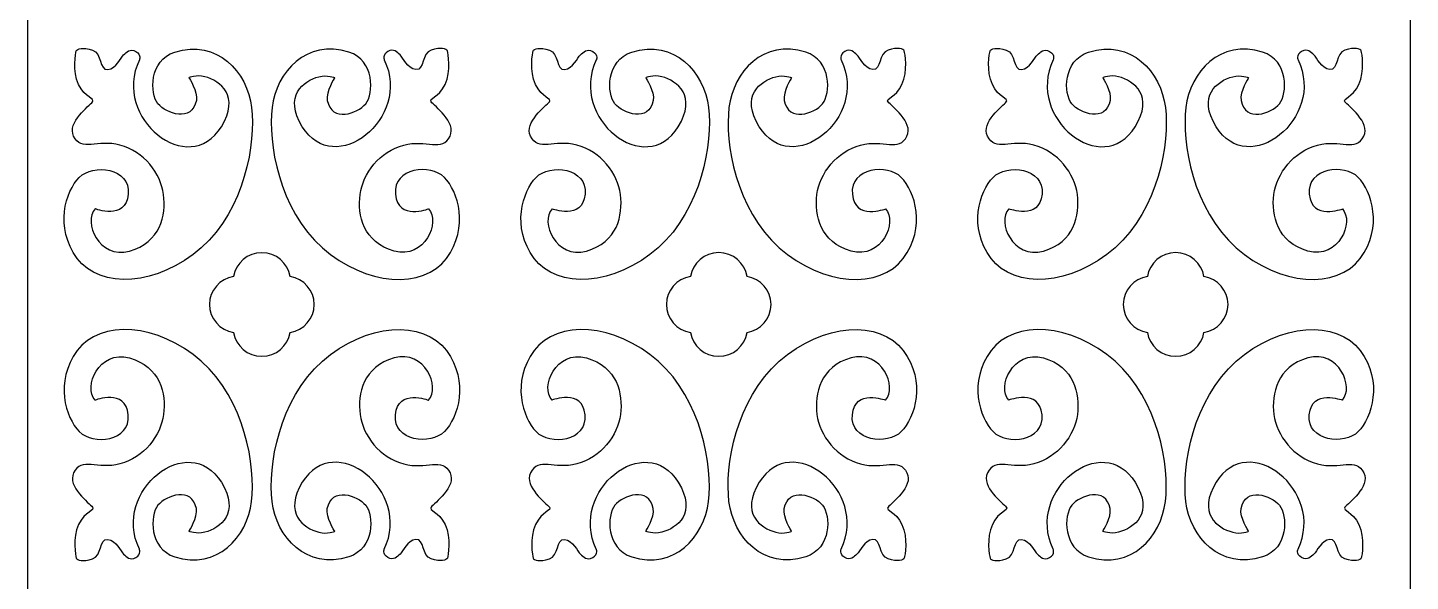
# Model space of a CAD drawing. Header units: centimetres. Extents: x -1.06 to 1.06, y -4.26 to 4.26.
# Drawn here: x -1.056 to 1.056, y -2.965 to -2.118 of the extents above; entities that cross this region are included whole.
import ezdxf

# ---------------------------------------------------------------- set-up
doc = ezdxf.new("R2010")
doc.units = ezdxf.units.CM
doc.header["$MEASUREMENT"] = 0
doc.layers.add('Layer 1', color=7, linetype='Continuous')

msp = doc.modelspace()

# ---------------------------------------------------------------- linework, layer by layer
at = {"layer": 'Layer 1', "color": 177}
for points, knots in [([(1.0565, 4.26052), (1.0565, 4.26052), (1.0565, -4.26053), (1.0565, -4.26053), (1.0565, -4.26053), (1.0565, -4.26053), (0.35827, -4.26053), (0.35827, -4.26053), (0.35827, -4.26053), (0.35827, -4.26053), (0.33996, -4.26053), (0.33996, -4.26053), (0.33996, -4.26053), (0.33996, -4.26053), (-0.33996, -4.26053), (-0.33996, -4.26053), (-0.33996, -4.26053), (-0.33996, -4.26053), (-0.35827, -4.26053), (-0.35827, -4.26053), (-0.35827, -4.26053), (-0.35827, -4.26053), (-1.0565, -4.26053), (-1.0565, -4.26053), (-1.0565, -4.26053), (-1.0565, -4.26053), (-1.0565, 4.26053), (-1.0565, 4.26053), (-1.0565, 4.26053), (-1.0565, 4.26053), (-0.33996, 4.26053), (-0.33996, 4.26053), (-0.33996, 4.26053), (-0.33996, 4.26053), (-0.33996, 4.26052), (-0.33996, 4.26052), (-0.33996, 4.26052), (-0.33996, 4.26052), (0.33996, 4.26052), (0.33996, 4.26052), (0.33996, 4.26052), (0.33996, 4.26052), (0.35827, 4.26052), (0.35827, 4.26052), (0.35827, 4.26052), (0.35827, 4.26052), (1.0565, 4.26052), (1.0565, 4.26052)], [0, 0, 0, 0, 0.0769231, 0.0769231, 0.0769231, 0.0769231, 0.1538462, 0.1538462, 0.1538462, 0.1538462, 0.2307692, 0.2307692, 0.2307692, 0.2307692, 0.3076923, 0.3076923, 0.3076923, 0.3076923, 0.3846154, 0.3846154, 0.3846154, 0.3846154, 0.4615385, 0.4615385, 0.4615385, 0.4615385, 0.5384615, 0.5384615, 0.5384615, 0.5384615, 0.6153846, 0.6153846, 0.6153846, 0.6153846, 0.6923077, 0.6923077, 0.6923077, 0.6923077, 0.7692308, 0.7692308, 0.7692308, 0.7692308, 0.8461538, 0.8461538, 0.8461538, 0.8461538, 1, 1, 1, 1]), ([(-0.80996, -2.19489), (-0.80996, -2.19489), (-0.79895, -2.18985), (-0.78581, -2.19336), (-0.78581, -2.19336), (-0.76159, -2.19987), (-0.7316, -2.22275), (-0.76048, -2.26982), (-0.76048, -2.26982), (-0.80971, -2.35007), (-0.92845, -2.25732), (-0.8858, -2.16765), (-0.8858, -2.16765), (-0.8858, -2.16765), (-0.88211, -2.15996), (-0.8912, -2.15481), (-0.8912, -2.15481), (-0.9003, -2.14967), (-0.90535, -2.15574), (-0.90992, -2.15996), (-0.90992, -2.15996), (-0.91446, -2.16417), (-0.92102, -2.181), (-0.93419, -2.18239), (-0.93419, -2.18239), (-0.94732, -2.1838), (-0.94278, -2.15715), (-0.95744, -2.15248), (-0.95744, -2.15248), (-0.9721, -2.1478), (-0.98119, -2.15061), (-0.9822, -2.15389), (-0.9822, -2.15389), (-0.98323, -2.15715), (-0.98827, -2.18473), (-0.97866, -2.2053), (-0.97866, -2.2053), (-0.96906, -2.22586), (-0.95288, -2.22633), (-0.95743, -2.23193), (-0.95743, -2.23193), (-0.96198, -2.23755), (-0.99675, -2.26322), (-0.98625, -2.2843), (-0.98625, -2.2843), (-0.97412, -2.30866), (-0.95035, -2.28896), (-0.91547, -2.29785), (-0.91547, -2.29785), (-0.879, -2.30714), (-0.85278, -2.34178), (-0.84874, -2.37357), (-0.84874, -2.37357), (-0.8447, -2.40535), (-0.85379, -2.44695), (-0.90081, -2.46005), (-0.90081, -2.46005), (-0.94782, -2.47313), (-0.9721, -2.41516), (-0.95338, -2.39553), (-0.95338, -2.39553), (-0.95338, -2.39553), (-0.90688, -2.41376), (-0.90282, -2.3731), (-0.90282, -2.3731), (-0.89879, -2.33243), (-0.95693, -2.32589), (-0.97765, -2.34739), (-0.97765, -2.34739), (-0.99839, -2.36889), (-1.01609, -2.42358), (-0.9807, -2.47125), (-0.9807, -2.47125), (-0.94531, -2.51894), (-0.85732, -2.5138), (-0.7911, -2.4549), (-0.7911, -2.4549), (-0.72488, -2.396), (-0.70769, -2.29457), (-0.71426, -2.24035), (-0.71426, -2.24035), (-0.72084, -2.18614), (-0.76688, -2.13509), (-0.83155, -2.15574), (-0.83155, -2.15574), (-0.87118, -2.16841), (-0.86996, -2.21932), (-0.85733, -2.23474), (-0.85733, -2.23474), (-0.8447, -2.25016), (-0.80523, -2.26343), (-0.79868, -2.2296), (-0.79868, -2.2296), (-0.79616, -2.21652), (-0.80996, -2.19489), (-0.80996, -2.19489)], [0, 0, 0, 0, 0.04, 0.04, 0.04, 0.04, 0.08, 0.08, 0.08, 0.08, 0.12, 0.12, 0.12, 0.12, 0.16, 0.16, 0.16, 0.16, 0.2, 0.2, 0.2, 0.2, 0.24, 0.24, 0.24, 0.24, 0.28, 0.28, 0.28, 0.28, 0.32, 0.32, 0.32, 0.32, 0.36, 0.36, 0.36, 0.36, 0.4, 0.4, 0.4, 0.4, 0.44, 0.44, 0.44, 0.44, 0.48, 0.48, 0.48, 0.48, 0.52, 0.52, 0.52, 0.52, 0.56, 0.56, 0.56, 0.56, 0.6, 0.6, 0.6, 0.6, 0.64, 0.64, 0.64, 0.64, 0.68, 0.68, 0.68, 0.68, 0.72, 0.72, 0.72, 0.72, 0.76, 0.76, 0.76, 0.76, 0.8, 0.8, 0.8, 0.8, 0.84, 0.84, 0.84, 0.84, 0.88, 0.88, 0.88, 0.88, 0.92, 0.92, 0.92, 0.92, 1, 1, 1, 1]), ([(-0.5873, -2.19489), (-0.5873, -2.19489), (-0.5983, -2.18985), (-0.61145, -2.19336), (-0.61145, -2.19336), (-0.63567, -2.19987), (-0.66566, -2.22275), (-0.63678, -2.26982), (-0.63678, -2.26982), (-0.58754, -2.35007), (-0.46881, -2.25732), (-0.51147, -2.16765), (-0.51147, -2.16765), (-0.51147, -2.16765), (-0.51513, -2.15996), (-0.50604, -2.15481), (-0.50604, -2.15481), (-0.49695, -2.14967), (-0.49188, -2.15574), (-0.48735, -2.15996), (-0.48735, -2.15996), (-0.48279, -2.16417), (-0.47622, -2.18099), (-0.46308, -2.18239), (-0.46308, -2.18239), (-0.44993, -2.1838), (-0.45448, -2.15715), (-0.43983, -2.15248), (-0.43983, -2.15248), (-0.42516, -2.1478), (-0.41606, -2.15061), (-0.41506, -2.15389), (-0.41506, -2.15389), (-0.41405, -2.15715), (-0.409, -2.18473), (-0.41859, -2.2053), (-0.41859, -2.2053), (-0.4282, -2.22586), (-0.44438, -2.22633), (-0.43983, -2.23193), (-0.43983, -2.23193), (-0.43527, -2.23755), (-0.40051, -2.26321), (-0.41101, -2.2843), (-0.41101, -2.2843), (-0.42313, -2.30866), (-0.44691, -2.28896), (-0.48177, -2.29785), (-0.48177, -2.29785), (-0.51826, -2.30714), (-0.54448, -2.34178), (-0.54852, -2.37357), (-0.54852, -2.37357), (-0.55256, -2.40535), (-0.54346, -2.44695), (-0.49644, -2.46005), (-0.49644, -2.46005), (-0.44944, -2.47313), (-0.42516, -2.41517), (-0.44386, -2.39553), (-0.44386, -2.39553), (-0.44386, -2.39553), (-0.49037, -2.41376), (-0.49443, -2.3731), (-0.49443, -2.3731), (-0.49847, -2.33243), (-0.44034, -2.32589), (-0.41961, -2.34739), (-0.41961, -2.34739), (-0.39885, -2.36888), (-0.38117, -2.42358), (-0.41657, -2.47125), (-0.41657, -2.47125), (-0.45196, -2.51894), (-0.53993, -2.5138), (-0.60616, -2.4549), (-0.60616, -2.4549), (-0.67238, -2.396), (-0.68955, -2.29457), (-0.683, -2.24035), (-0.683, -2.24035), (-0.67642, -2.18614), (-0.63039, -2.13509), (-0.56572, -2.15574), (-0.56572, -2.15574), (-0.52606, -2.16841), (-0.52729, -2.21932), (-0.53993, -2.23474), (-0.53993, -2.23474), (-0.55255, -2.25016), (-0.59204, -2.26343), (-0.59856, -2.2296), (-0.59856, -2.2296), (-0.6011, -2.21652), (-0.5873, -2.19489), (-0.5873, -2.19489)], [0, 0, 0, 0, 0.04, 0.04, 0.04, 0.04, 0.08, 0.08, 0.08, 0.08, 0.12, 0.12, 0.12, 0.12, 0.16, 0.16, 0.16, 0.16, 0.2, 0.2, 0.2, 0.2, 0.24, 0.24, 0.24, 0.24, 0.28, 0.28, 0.28, 0.28, 0.32, 0.32, 0.32, 0.32, 0.36, 0.36, 0.36, 0.36, 0.4, 0.4, 0.4, 0.4, 0.44, 0.44, 0.44, 0.44, 0.48, 0.48, 0.48, 0.48, 0.52, 0.52, 0.52, 0.52, 0.56, 0.56, 0.56, 0.56, 0.6, 0.6, 0.6, 0.6, 0.64, 0.64, 0.64, 0.64, 0.68, 0.68, 0.68, 0.68, 0.72, 0.72, 0.72, 0.72, 0.76, 0.76, 0.76, 0.76, 0.8, 0.8, 0.8, 0.8, 0.84, 0.84, 0.84, 0.84, 0.88, 0.88, 0.88, 0.88, 0.92, 0.92, 0.92, 0.92, 1, 1, 1, 1]), ([(-0.11173, -2.1949), (-0.11173, -2.1949), (-0.10072, -2.18984), (-0.08758, -2.19337), (-0.08758, -2.19337), (-0.06335, -2.19988), (-0.03337, -2.22276), (-0.06225, -2.26983), (-0.06225, -2.26983), (-0.11148, -2.35007), (-0.23021, -2.25731), (-0.18756, -2.16766), (-0.18756, -2.16766), (-0.18756, -2.16766), (-0.18388, -2.15996), (-0.19298, -2.15482), (-0.19298, -2.15482), (-0.20208, -2.14967), (-0.20713, -2.15575), (-0.21168, -2.15996), (-0.21168, -2.15996), (-0.21623, -2.16416), (-0.2228, -2.18099), (-0.23595, -2.1824), (-0.23595, -2.1824), (-0.24909, -2.1838), (-0.24454, -2.15715), (-0.25921, -2.15248), (-0.25921, -2.15248), (-0.27387, -2.1478), (-0.28297, -2.15061), (-0.28398, -2.15388), (-0.28398, -2.15388), (-0.28499, -2.15715), (-0.29004, -2.18473), (-0.28044, -2.2053), (-0.28044, -2.2053), (-0.27083, -2.22586), (-0.25465, -2.22633), (-0.25921, -2.23194), (-0.25921, -2.23194), (-0.26376, -2.23755), (-0.29852, -2.2632), (-0.28802, -2.28429), (-0.28802, -2.28429), (-0.27589, -2.30866), (-0.25213, -2.28896), (-0.21724, -2.29785), (-0.21724, -2.29785), (-0.18076, -2.30714), (-0.15455, -2.34178), (-0.15051, -2.37357), (-0.15051, -2.37357), (-0.14647, -2.40535), (-0.15556, -2.44695), (-0.20258, -2.46004), (-0.20258, -2.46004), (-0.2496, -2.47313), (-0.27387, -2.41517), (-0.25516, -2.39554), (-0.25516, -2.39554), (-0.25516, -2.39554), (-0.20865, -2.41377), (-0.2046, -2.3731), (-0.2046, -2.3731), (-0.20056, -2.33243), (-0.2587, -2.32589), (-0.27943, -2.34739), (-0.27943, -2.34739), (-0.30015, -2.36889), (-0.31785, -2.42358), (-0.28246, -2.47126), (-0.28246, -2.47126), (-0.24707, -2.51893), (-0.15911, -2.51379), (-0.09288, -2.4549), (-0.09288, -2.4549), (-0.02665, -2.396), (-0.00946, -2.29457), (-0.01603, -2.24035), (-0.01603, -2.24035), (-0.0226, -2.18613), (-0.06864, -2.13509), (-0.13332, -2.15575), (-0.13332, -2.15575), (-0.17296, -2.16842), (-0.17174, -2.21932), (-0.15911, -2.23475), (-0.15911, -2.23475), (-0.14647, -2.25017), (-0.10699, -2.26342), (-0.10046, -2.2296), (-0.10046, -2.2296), (-0.09793, -2.21652), (-0.11173, -2.1949), (-0.11173, -2.1949)], [0, 0, 0, 0, 0.04, 0.04, 0.04, 0.04, 0.08, 0.08, 0.08, 0.08, 0.12, 0.12, 0.12, 0.12, 0.16, 0.16, 0.16, 0.16, 0.2, 0.2, 0.2, 0.2, 0.24, 0.24, 0.24, 0.24, 0.28, 0.28, 0.28, 0.28, 0.32, 0.32, 0.32, 0.32, 0.36, 0.36, 0.36, 0.36, 0.4, 0.4, 0.4, 0.4, 0.44, 0.44, 0.44, 0.44, 0.48, 0.48, 0.48, 0.48, 0.52, 0.52, 0.52, 0.52, 0.56, 0.56, 0.56, 0.56, 0.6, 0.6, 0.6, 0.6, 0.64, 0.64, 0.64, 0.64, 0.68, 0.68, 0.68, 0.68, 0.72, 0.72, 0.72, 0.72, 0.76, 0.76, 0.76, 0.76, 0.8, 0.8, 0.8, 0.8, 0.84, 0.84, 0.84, 0.84, 0.88, 0.88, 0.88, 0.88, 0.92, 0.92, 0.92, 0.92, 1, 1, 1, 1]), ([(0.11093, -2.1949), (0.11093, -2.1949), (0.09992, -2.18984), (0.08678, -2.19337), (0.08678, -2.19337), (0.06256, -2.19988), (0.03257, -2.22276), (0.06145, -2.26983), (0.06145, -2.26983), (0.11068, -2.35007), (0.22942, -2.25731), (0.18677, -2.16766), (0.18677, -2.16766), (0.18677, -2.16766), (0.18308, -2.15996), (0.19218, -2.15482), (0.19218, -2.15482), (0.20128, -2.14967), (0.20633, -2.15575), (0.21088, -2.15996), (0.21088, -2.15996), (0.21543, -2.16416), (0.222, -2.18099), (0.23515, -2.1824), (0.23515, -2.1824), (0.2483, -2.1838), (0.24374, -2.15715), (0.25841, -2.15248), (0.25841, -2.15248), (0.27307, -2.1478), (0.28217, -2.15061), (0.28318, -2.15388), (0.28318, -2.15388), (0.28419, -2.15715), (0.28924, -2.18473), (0.27964, -2.2053), (0.27964, -2.2053), (0.27004, -2.22586), (0.25386, -2.22633), (0.25841, -2.23194), (0.25841, -2.23194), (0.26296, -2.23755), (0.29772, -2.2632), (0.28722, -2.28429), (0.28722, -2.28429), (0.27509, -2.30866), (0.25133, -2.28896), (0.21644, -2.29785), (0.21644, -2.29785), (0.17996, -2.30714), (0.15376, -2.34178), (0.14971, -2.37357), (0.14971, -2.37357), (0.14567, -2.40535), (0.15477, -2.44695), (0.20178, -2.46004), (0.20178, -2.46004), (0.2488, -2.47313), (0.27307, -2.41517), (0.25436, -2.39554), (0.25436, -2.39554), (0.25436, -2.39554), (0.20785, -2.41377), (0.20381, -2.3731), (0.20381, -2.3731), (0.19976, -2.33243), (0.2579, -2.32589), (0.27863, -2.34739), (0.27863, -2.34739), (0.29936, -2.36889), (0.31705, -2.42358), (0.28166, -2.47126), (0.28166, -2.47126), (0.24627, -2.51893), (0.15831, -2.51379), (0.09208, -2.4549), (0.09208, -2.4549), (0.02585, -2.396), (0.00866, -2.29457), (0.01523, -2.24035), (0.01523, -2.24035), (0.0218, -2.18613), (0.06784, -2.13509), (0.13252, -2.15575), (0.13252, -2.15575), (0.17217, -2.16842), (0.17095, -2.21932), (0.15831, -2.23475), (0.15831, -2.23475), (0.14567, -2.25017), (0.10619, -2.26342), (0.09966, -2.2296), (0.09966, -2.2296), (0.09713, -2.21652), (0.11093, -2.1949), (0.11093, -2.1949)], [0, 0, 0, 0, 0.04, 0.04, 0.04, 0.04, 0.08, 0.08, 0.08, 0.08, 0.12, 0.12, 0.12, 0.12, 0.16, 0.16, 0.16, 0.16, 0.2, 0.2, 0.2, 0.2, 0.24, 0.24, 0.24, 0.24, 0.28, 0.28, 0.28, 0.28, 0.32, 0.32, 0.32, 0.32, 0.36, 0.36, 0.36, 0.36, 0.4, 0.4, 0.4, 0.4, 0.44, 0.44, 0.44, 0.44, 0.48, 0.48, 0.48, 0.48, 0.52, 0.52, 0.52, 0.52, 0.56, 0.56, 0.56, 0.56, 0.6, 0.6, 0.6, 0.6, 0.64, 0.64, 0.64, 0.64, 0.68, 0.68, 0.68, 0.68, 0.72, 0.72, 0.72, 0.72, 0.76, 0.76, 0.76, 0.76, 0.8, 0.8, 0.8, 0.8, 0.84, 0.84, 0.84, 0.84, 0.88, 0.88, 0.88, 0.88, 0.92, 0.92, 0.92, 0.92, 1, 1, 1, 1]), ([(0.5865, -2.1949), (0.5865, -2.1949), (0.59751, -2.18984), (0.61065, -2.19337), (0.61065, -2.19337), (0.63487, -2.19988), (0.66486, -2.22276), (0.63598, -2.26983), (0.63598, -2.26983), (0.58674, -2.35007), (0.46801, -2.25731), (0.51067, -2.16766), (0.51067, -2.16766), (0.51067, -2.16766), (0.51435, -2.15996), (0.50525, -2.15482), (0.50525, -2.15482), (0.49615, -2.14967), (0.4911, -2.15575), (0.48654, -2.15996), (0.48654, -2.15996), (0.48199, -2.16416), (0.47542, -2.18099), (0.46228, -2.1824), (0.46228, -2.1824), (0.44913, -2.1838), (0.45368, -2.15715), (0.43902, -2.15248), (0.43902, -2.15248), (0.42436, -2.1478), (0.41526, -2.15061), (0.41425, -2.15388), (0.41425, -2.15388), (0.41324, -2.15715), (0.40818, -2.18473), (0.41779, -2.2053), (0.41779, -2.2053), (0.42739, -2.22586), (0.44357, -2.22633), (0.43902, -2.23194), (0.43902, -2.23194), (0.43447, -2.23755), (0.39971, -2.2632), (0.41021, -2.28429), (0.41021, -2.28429), (0.42234, -2.30866), (0.4461, -2.28896), (0.48098, -2.29785), (0.48098, -2.29785), (0.51747, -2.30714), (0.54367, -2.34178), (0.54772, -2.37357), (0.54772, -2.37357), (0.55176, -2.40535), (0.54266, -2.44695), (0.49565, -2.46004), (0.49565, -2.46004), (0.44863, -2.47313), (0.42436, -2.41517), (0.44307, -2.39554), (0.44307, -2.39554), (0.44307, -2.39554), (0.48958, -2.41377), (0.49362, -2.3731), (0.49362, -2.3731), (0.49767, -2.33243), (0.43953, -2.32589), (0.4188, -2.34739), (0.4188, -2.34739), (0.39807, -2.36889), (0.38038, -2.42358), (0.41577, -2.47126), (0.41577, -2.47126), (0.45116, -2.51893), (0.53912, -2.51379), (0.60535, -2.4549), (0.60535, -2.4549), (0.67158, -2.396), (0.68877, -2.29457), (0.6822, -2.24035), (0.6822, -2.24035), (0.67562, -2.18613), (0.62959, -2.13509), (0.56491, -2.15575), (0.56491, -2.15575), (0.52526, -2.16842), (0.52648, -2.21932), (0.53912, -2.23475), (0.53912, -2.23475), (0.55176, -2.25017), (0.59124, -2.26342), (0.59777, -2.2296), (0.59777, -2.2296), (0.6003, -2.21652), (0.5865, -2.1949), (0.5865, -2.1949)], [0, 0, 0, 0, 0.04, 0.04, 0.04, 0.04, 0.08, 0.08, 0.08, 0.08, 0.12, 0.12, 0.12, 0.12, 0.16, 0.16, 0.16, 0.16, 0.2, 0.2, 0.2, 0.2, 0.24, 0.24, 0.24, 0.24, 0.28, 0.28, 0.28, 0.28, 0.32, 0.32, 0.32, 0.32, 0.36, 0.36, 0.36, 0.36, 0.4, 0.4, 0.4, 0.4, 0.44, 0.44, 0.44, 0.44, 0.48, 0.48, 0.48, 0.48, 0.52, 0.52, 0.52, 0.52, 0.56, 0.56, 0.56, 0.56, 0.6, 0.6, 0.6, 0.6, 0.64, 0.64, 0.64, 0.64, 0.68, 0.68, 0.68, 0.68, 0.72, 0.72, 0.72, 0.72, 0.76, 0.76, 0.76, 0.76, 0.8, 0.8, 0.8, 0.8, 0.84, 0.84, 0.84, 0.84, 0.88, 0.88, 0.88, 0.88, 0.92, 0.92, 0.92, 0.92, 1, 1, 1, 1]), ([(0.80916, -2.1949), (0.80916, -2.1949), (0.79815, -2.18984), (0.78501, -2.19337), (0.78501, -2.19337), (0.76078, -2.19988), (0.73079, -2.22276), (0.75968, -2.26983), (0.75968, -2.26983), (0.80891, -2.35007), (0.92765, -2.25731), (0.88499, -2.16766), (0.88499, -2.16766), (0.88499, -2.16766), (0.88131, -2.15996), (0.8904, -2.15482), (0.8904, -2.15482), (0.89951, -2.14967), (0.90456, -2.15575), (0.90911, -2.15996), (0.90911, -2.15996), (0.91366, -2.16416), (0.92023, -2.18099), (0.93338, -2.1824), (0.93338, -2.1824), (0.94652, -2.1838), (0.94197, -2.15715), (0.95663, -2.15248), (0.95663, -2.15248), (0.9713, -2.1478), (0.9804, -2.15061), (0.98141, -2.15388), (0.98141, -2.15388), (0.98242, -2.15715), (0.98747, -2.18473), (0.97787, -2.2053), (0.97787, -2.2053), (0.96826, -2.22586), (0.95208, -2.22633), (0.95663, -2.23194), (0.95663, -2.23194), (0.96118, -2.23755), (0.99595, -2.2632), (0.98545, -2.28429), (0.98545, -2.28429), (0.97332, -2.30866), (0.94956, -2.28896), (0.91467, -2.29785), (0.91467, -2.29785), (0.87819, -2.30714), (0.85198, -2.34178), (0.84794, -2.37357), (0.84794, -2.37357), (0.8439, -2.40535), (0.85299, -2.44695), (0.90001, -2.46004), (0.90001, -2.46004), (0.94703, -2.47313), (0.9713, -2.41517), (0.95259, -2.39554), (0.95259, -2.39554), (0.95259, -2.39554), (0.90608, -2.41377), (0.90203, -2.3731), (0.90203, -2.3731), (0.89799, -2.33243), (0.95613, -2.32589), (0.97686, -2.34739), (0.97686, -2.34739), (0.99759, -2.36889), (1.01528, -2.42358), (0.97989, -2.47126), (0.97989, -2.47126), (0.9445, -2.51893), (0.85653, -2.51379), (0.7903, -2.4549), (0.7903, -2.4549), (0.72408, -2.396), (0.70689, -2.29457), (0.71346, -2.24035), (0.71346, -2.24035), (0.72003, -2.18613), (0.76607, -2.13509), (0.83075, -2.15575), (0.83075, -2.15575), (0.87039, -2.16842), (0.86917, -2.21932), (0.85653, -2.23475), (0.85653, -2.23475), (0.8439, -2.25017), (0.80442, -2.26342), (0.79789, -2.2296), (0.79789, -2.2296), (0.79536, -2.21652), (0.80916, -2.1949), (0.80916, -2.1949)], [0, 0, 0, 0, 0.04, 0.04, 0.04, 0.04, 0.08, 0.08, 0.08, 0.08, 0.12, 0.12, 0.12, 0.12, 0.16, 0.16, 0.16, 0.16, 0.2, 0.2, 0.2, 0.2, 0.24, 0.24, 0.24, 0.24, 0.28, 0.28, 0.28, 0.28, 0.32, 0.32, 0.32, 0.32, 0.36, 0.36, 0.36, 0.36, 0.4, 0.4, 0.4, 0.4, 0.44, 0.44, 0.44, 0.44, 0.48, 0.48, 0.48, 0.48, 0.52, 0.52, 0.52, 0.52, 0.56, 0.56, 0.56, 0.56, 0.6, 0.6, 0.6, 0.6, 0.64, 0.64, 0.64, 0.64, 0.68, 0.68, 0.68, 0.68, 0.72, 0.72, 0.72, 0.72, 0.76, 0.76, 0.76, 0.76, 0.8, 0.8, 0.8, 0.8, 0.84, 0.84, 0.84, 0.84, 0.88, 0.88, 0.88, 0.88, 0.92, 0.92, 0.92, 0.92, 1, 1, 1, 1]), ([(-0.61861, -2.54185), (-0.61861, -2.56344), (-0.63454, -2.58136), (-0.65538, -2.58469), (-0.65538, -2.58469), (-0.65874, -2.60536), (-0.67683, -2.62115), (-0.69863, -2.62115), (-0.69863, -2.62115), (-0.72042, -2.62115), (-0.7385, -2.60536), (-0.74186, -2.58469), (-0.74186, -2.58469), (-0.76271, -2.58135), (-0.77865, -2.56344), (-0.77865, -2.54185), (-0.77865, -2.54185), (-0.77866, -2.52024), (-0.76271, -2.50232), (-0.74186, -2.49899), (-0.74186, -2.49899), (-0.7385, -2.47833), (-0.72042, -2.46255), (-0.69863, -2.46255), (-0.69863, -2.46255), (-0.67683, -2.46255), (-0.65875, -2.47833), (-0.65538, -2.49899), (-0.65538, -2.49899), (-0.63454, -2.50232), (-0.61861, -2.52024), (-0.61861, -2.54185)], [0, 0, 0, 0, 0.1111111, 0.1111111, 0.1111111, 0.1111111, 0.2222222, 0.2222222, 0.2222222, 0.2222222, 0.3333333, 0.3333333, 0.3333333, 0.3333333, 0.4444444, 0.4444444, 0.4444444, 0.4444444, 0.5555556, 0.5555556, 0.5555556, 0.5555556, 0.6666667, 0.6666667, 0.6666667, 0.6666667, 0.7777778, 0.7777778, 0.7777778, 0.7777778, 1, 1, 1, 1]), ([(0.07962, -2.54184), (0.07962, -2.56344), (0.06369, -2.58136), (0.04284, -2.58469), (0.04284, -2.58469), (0.03948, -2.60535), (0.0214, -2.62115), (-0.0004, -2.62115), (-0.0004, -2.62115), (-0.0222, -2.62115), (-0.04028, -2.60535), (-0.04363, -2.58469), (-0.04363, -2.58469), (-0.06449, -2.58136), (-0.08042, -2.56344), (-0.08042, -2.54184), (-0.08042, -2.54184), (-0.08042, -2.52024), (-0.06449, -2.50232), (-0.04363, -2.499), (-0.04363, -2.499), (-0.04028, -2.47833), (-0.0222, -2.46254), (-0.0004, -2.46254), (-0.0004, -2.46254), (0.0214, -2.46254), (0.03948, -2.47833), (0.04284, -2.499), (0.04284, -2.499), (0.06369, -2.50232), (0.07962, -2.52024), (0.07962, -2.54184)], [0, 0, 0, 0, 0.1111111, 0.1111111, 0.1111111, 0.1111111, 0.2222222, 0.2222222, 0.2222222, 0.2222222, 0.3333333, 0.3333333, 0.3333333, 0.3333333, 0.4444444, 0.4444444, 0.4444444, 0.4444444, 0.5555556, 0.5555556, 0.5555556, 0.5555556, 0.6666667, 0.6666667, 0.6666667, 0.6666667, 0.7777778, 0.7777778, 0.7777778, 0.7777778, 1, 1, 1, 1]), ([(0.77785, -2.54184), (0.77785, -2.56344), (0.76192, -2.58136), (0.74106, -2.58469), (0.74106, -2.58469), (0.73771, -2.60535), (0.71963, -2.62115), (0.69783, -2.62115), (0.69783, -2.62115), (0.67603, -2.62115), (0.65795, -2.60535), (0.6546, -2.58469), (0.6546, -2.58469), (0.63374, -2.58136), (0.6178, -2.56344), (0.6178, -2.54184), (0.6178, -2.54184), (0.6178, -2.52024), (0.63374, -2.50232), (0.6546, -2.499), (0.6546, -2.499), (0.65795, -2.47833), (0.67603, -2.46254), (0.69783, -2.46254), (0.69783, -2.46254), (0.71963, -2.46254), (0.73771, -2.47833), (0.74106, -2.499), (0.74106, -2.499), (0.76192, -2.50232), (0.77785, -2.52024), (0.77785, -2.54184)], [0, 0, 0, 0, 0.1111111, 0.1111111, 0.1111111, 0.1111111, 0.2222222, 0.2222222, 0.2222222, 0.2222222, 0.3333333, 0.3333333, 0.3333333, 0.3333333, 0.4444444, 0.4444444, 0.4444444, 0.4444444, 0.5555556, 0.5555556, 0.5555556, 0.5555556, 0.6666667, 0.6666667, 0.6666667, 0.6666667, 0.7777778, 0.7777778, 0.7777778, 0.7777778, 1, 1, 1, 1]), ([(-0.80997, -2.8888), (-0.80997, -2.8888), (-0.79895, -2.89384), (-0.78581, -2.89033), (-0.78581, -2.89033), (-0.76159, -2.88381), (-0.7316, -2.86093), (-0.76048, -2.81386), (-0.76048, -2.81386), (-0.80971, -2.73361), (-0.92845, -2.82637), (-0.8858, -2.91602), (-0.8858, -2.91602), (-0.8858, -2.91602), (-0.88211, -2.92372), (-0.8912, -2.92887), (-0.8912, -2.92887), (-0.9003, -2.93402), (-0.90535, -2.92793), (-0.90992, -2.92372), (-0.90992, -2.92372), (-0.91446, -2.91951), (-0.92103, -2.90268), (-0.93419, -2.90129), (-0.93419, -2.90129), (-0.94732, -2.89989), (-0.94278, -2.92654), (-0.95744, -2.9312), (-0.95744, -2.9312), (-0.9721, -2.93589), (-0.98119, -2.93307), (-0.9822, -2.9298), (-0.9822, -2.9298), (-0.98323, -2.92654), (-0.98827, -2.89895), (-0.97866, -2.87839), (-0.97866, -2.87839), (-0.96906, -2.85782), (-0.95288, -2.85736), (-0.95743, -2.85175), (-0.95743, -2.85175), (-0.96198, -2.84615), (-0.99675, -2.82049), (-0.98625, -2.7994), (-0.98625, -2.7994), (-0.97412, -2.77503), (-0.95035, -2.79473), (-0.91547, -2.78584), (-0.91547, -2.78584), (-0.87898, -2.77655), (-0.85278, -2.7419), (-0.84874, -2.71012), (-0.84874, -2.71012), (-0.8447, -2.67833), (-0.85379, -2.63672), (-0.90081, -2.62367), (-0.90081, -2.62367), (-0.94783, -2.61057), (-0.9721, -2.6685), (-0.95338, -2.68816), (-0.95338, -2.68816), (-0.95338, -2.68816), (-0.90687, -2.66993), (-0.90282, -2.71059), (-0.90282, -2.71059), (-0.89879, -2.75126), (-0.95693, -2.7578), (-0.97765, -2.73629), (-0.97765, -2.73629), (-0.99839, -2.71479), (-1.01609, -2.6601), (-0.9807, -2.61244), (-0.9807, -2.61244), (-0.94531, -2.56475), (-0.85732, -2.5699), (-0.79112, -2.6288), (-0.79112, -2.6288), (-0.72488, -2.68769), (-0.70769, -2.78911), (-0.71425, -2.84334), (-0.71425, -2.84334), (-0.72084, -2.89755), (-0.76688, -2.9486), (-0.83155, -2.92793), (-0.83155, -2.92793), (-0.87118, -2.91527), (-0.86996, -2.86437), (-0.85733, -2.84895), (-0.85733, -2.84895), (-0.8447, -2.83351), (-0.80523, -2.82027), (-0.79868, -2.85408), (-0.79868, -2.85408), (-0.79616, -2.86716), (-0.80997, -2.8888), (-0.80997, -2.8888)], [0, 0, 0, 0, 0.04, 0.04, 0.04, 0.04, 0.08, 0.08, 0.08, 0.08, 0.12, 0.12, 0.12, 0.12, 0.16, 0.16, 0.16, 0.16, 0.2, 0.2, 0.2, 0.2, 0.24, 0.24, 0.24, 0.24, 0.28, 0.28, 0.28, 0.28, 0.32, 0.32, 0.32, 0.32, 0.36, 0.36, 0.36, 0.36, 0.4, 0.4, 0.4, 0.4, 0.44, 0.44, 0.44, 0.44, 0.48, 0.48, 0.48, 0.48, 0.52, 0.52, 0.52, 0.52, 0.56, 0.56, 0.56, 0.56, 0.6, 0.6, 0.6, 0.6, 0.64, 0.64, 0.64, 0.64, 0.68, 0.68, 0.68, 0.68, 0.72, 0.72, 0.72, 0.72, 0.76, 0.76, 0.76, 0.76, 0.8, 0.8, 0.8, 0.8, 0.84, 0.84, 0.84, 0.84, 0.88, 0.88, 0.88, 0.88, 0.92, 0.92, 0.92, 0.92, 1, 1, 1, 1]), ([(-0.5873, -2.8888), (-0.5873, -2.8888), (-0.5983, -2.89384), (-0.61145, -2.89031), (-0.61145, -2.89031), (-0.63566, -2.88381), (-0.66566, -2.86093), (-0.63678, -2.81386), (-0.63678, -2.81386), (-0.58754, -2.73361), (-0.46881, -2.82638), (-0.51147, -2.91602), (-0.51147, -2.91602), (-0.51147, -2.91602), (-0.51513, -2.92372), (-0.50604, -2.92887), (-0.50604, -2.92887), (-0.49695, -2.93402), (-0.49188, -2.92793), (-0.48735, -2.92372), (-0.48735, -2.92372), (-0.48279, -2.91951), (-0.47622, -2.9027), (-0.46308, -2.90129), (-0.46308, -2.90129), (-0.44992, -2.89989), (-0.45449, -2.92655), (-0.43983, -2.9312), (-0.43983, -2.9312), (-0.42516, -2.93589), (-0.41606, -2.93307), (-0.41505, -2.92981), (-0.41505, -2.92981), (-0.41405, -2.92654), (-0.409, -2.89895), (-0.41859, -2.87839), (-0.41859, -2.87839), (-0.4282, -2.85782), (-0.44437, -2.85736), (-0.43983, -2.85175), (-0.43983, -2.85175), (-0.43527, -2.84615), (-0.40051, -2.82049), (-0.41101, -2.7994), (-0.41101, -2.7994), (-0.42313, -2.77502), (-0.44691, -2.79473), (-0.48178, -2.78584), (-0.48178, -2.78584), (-0.51826, -2.77655), (-0.54448, -2.7419), (-0.54852, -2.71012), (-0.54852, -2.71012), (-0.55256, -2.67833), (-0.54346, -2.63672), (-0.49644, -2.62366), (-0.49644, -2.62366), (-0.44944, -2.61057), (-0.42516, -2.66852), (-0.44386, -2.68816), (-0.44386, -2.68816), (-0.44386, -2.68816), (-0.49037, -2.66992), (-0.49443, -2.7106), (-0.49443, -2.7106), (-0.49847, -2.75125), (-0.44034, -2.7578), (-0.41961, -2.73629), (-0.41961, -2.73629), (-0.39888, -2.71479), (-0.38117, -2.6601), (-0.41657, -2.61244), (-0.41657, -2.61244), (-0.45196, -2.56475), (-0.53993, -2.5699), (-0.60615, -2.6288), (-0.60615, -2.6288), (-0.67238, -2.68769), (-0.68957, -2.78911), (-0.683, -2.84334), (-0.683, -2.84334), (-0.67642, -2.89755), (-0.63039, -2.9486), (-0.56572, -2.92793), (-0.56572, -2.92793), (-0.52606, -2.91527), (-0.52729, -2.86437), (-0.53993, -2.84895), (-0.53993, -2.84895), (-0.55256, -2.83351), (-0.59204, -2.82027), (-0.59856, -2.85408), (-0.59856, -2.85408), (-0.6011, -2.86716), (-0.5873, -2.8888), (-0.5873, -2.8888)], [0, 0, 0, 0, 0.04, 0.04, 0.04, 0.04, 0.08, 0.08, 0.08, 0.08, 0.12, 0.12, 0.12, 0.12, 0.16, 0.16, 0.16, 0.16, 0.2, 0.2, 0.2, 0.2, 0.24, 0.24, 0.24, 0.24, 0.28, 0.28, 0.28, 0.28, 0.32, 0.32, 0.32, 0.32, 0.36, 0.36, 0.36, 0.36, 0.4, 0.4, 0.4, 0.4, 0.44, 0.44, 0.44, 0.44, 0.48, 0.48, 0.48, 0.48, 0.52, 0.52, 0.52, 0.52, 0.56, 0.56, 0.56, 0.56, 0.6, 0.6, 0.6, 0.6, 0.64, 0.64, 0.64, 0.64, 0.68, 0.68, 0.68, 0.68, 0.72, 0.72, 0.72, 0.72, 0.76, 0.76, 0.76, 0.76, 0.8, 0.8, 0.8, 0.8, 0.84, 0.84, 0.84, 0.84, 0.88, 0.88, 0.88, 0.88, 0.92, 0.92, 0.92, 0.92, 1, 1, 1, 1]), ([(-0.11173, -2.88879), (-0.11173, -2.88879), (-0.10072, -2.89385), (-0.08758, -2.89032), (-0.08758, -2.89032), (-0.06335, -2.88381), (-0.03337, -2.86093), (-0.06225, -2.81386), (-0.06225, -2.81386), (-0.11148, -2.73362), (-0.23021, -2.82637), (-0.18756, -2.91603), (-0.18756, -2.91603), (-0.18756, -2.91603), (-0.18388, -2.92373), (-0.19298, -2.92887), (-0.19298, -2.92887), (-0.20208, -2.93401), (-0.20713, -2.92794), (-0.21168, -2.92373), (-0.21168, -2.92373), (-0.21623, -2.91952), (-0.2228, -2.9027), (-0.23595, -2.9013), (-0.23595, -2.9013), (-0.24909, -2.89989), (-0.24454, -2.92654), (-0.25921, -2.93121), (-0.25921, -2.93121), (-0.27387, -2.93588), (-0.28297, -2.93308), (-0.28398, -2.9298), (-0.28398, -2.9298), (-0.28499, -2.92654), (-0.29004, -2.89896), (-0.28044, -2.87839), (-0.28044, -2.87839), (-0.27083, -2.85782), (-0.25465, -2.85736), (-0.25921, -2.85175), (-0.25921, -2.85175), (-0.26376, -2.84614), (-0.29852, -2.82048), (-0.28802, -2.7994), (-0.28802, -2.7994), (-0.27589, -2.77503), (-0.25213, -2.79472), (-0.21724, -2.78584), (-0.21724, -2.78584), (-0.18076, -2.77656), (-0.15455, -2.74191), (-0.15051, -2.71012), (-0.15051, -2.71012), (-0.14647, -2.67834), (-0.15556, -2.63674), (-0.20258, -2.62365), (-0.20258, -2.62365), (-0.2496, -2.61056), (-0.27387, -2.66852), (-0.25516, -2.68815), (-0.25516, -2.68815), (-0.25516, -2.68815), (-0.20865, -2.66992), (-0.2046, -2.71059), (-0.2046, -2.71059), (-0.20056, -2.75125), (-0.2587, -2.7578), (-0.27943, -2.73629), (-0.27943, -2.73629), (-0.30015, -2.71479), (-0.31785, -2.66011), (-0.28246, -2.61243), (-0.28246, -2.61243), (-0.24707, -2.56476), (-0.15911, -2.56989), (-0.09288, -2.62879), (-0.09288, -2.62879), (-0.02665, -2.68768), (-0.00946, -2.78911), (-0.01603, -2.84333), (-0.01603, -2.84333), (-0.0226, -2.89755), (-0.06864, -2.9486), (-0.13332, -2.92794), (-0.13332, -2.92794), (-0.17296, -2.91527), (-0.17174, -2.86437), (-0.15911, -2.84894), (-0.15911, -2.84894), (-0.14647, -2.83352), (-0.10699, -2.82027), (-0.10046, -2.85408), (-0.10046, -2.85408), (-0.09793, -2.86717), (-0.11173, -2.88879), (-0.11173, -2.88879)], [0, 0, 0, 0, 0.04, 0.04, 0.04, 0.04, 0.08, 0.08, 0.08, 0.08, 0.12, 0.12, 0.12, 0.12, 0.16, 0.16, 0.16, 0.16, 0.2, 0.2, 0.2, 0.2, 0.24, 0.24, 0.24, 0.24, 0.28, 0.28, 0.28, 0.28, 0.32, 0.32, 0.32, 0.32, 0.36, 0.36, 0.36, 0.36, 0.4, 0.4, 0.4, 0.4, 0.44, 0.44, 0.44, 0.44, 0.48, 0.48, 0.48, 0.48, 0.52, 0.52, 0.52, 0.52, 0.56, 0.56, 0.56, 0.56, 0.6, 0.6, 0.6, 0.6, 0.64, 0.64, 0.64, 0.64, 0.68, 0.68, 0.68, 0.68, 0.72, 0.72, 0.72, 0.72, 0.76, 0.76, 0.76, 0.76, 0.8, 0.8, 0.8, 0.8, 0.84, 0.84, 0.84, 0.84, 0.88, 0.88, 0.88, 0.88, 0.92, 0.92, 0.92, 0.92, 1, 1, 1, 1]), ([(0.11093, -2.88879), (0.11093, -2.88879), (0.09992, -2.89385), (0.08678, -2.89032), (0.08678, -2.89032), (0.06256, -2.88381), (0.03257, -2.86093), (0.06145, -2.81386), (0.06145, -2.81386), (0.11068, -2.73362), (0.22942, -2.82637), (0.18677, -2.91603), (0.18677, -2.91603), (0.18677, -2.91603), (0.18308, -2.92373), (0.19218, -2.92887), (0.19218, -2.92887), (0.20128, -2.93401), (0.20633, -2.92794), (0.21088, -2.92373), (0.21088, -2.92373), (0.21543, -2.91952), (0.222, -2.9027), (0.23515, -2.9013), (0.23515, -2.9013), (0.2483, -2.89989), (0.24374, -2.92654), (0.25841, -2.93121), (0.25841, -2.93121), (0.27307, -2.93588), (0.28217, -2.93308), (0.28318, -2.9298), (0.28318, -2.9298), (0.28419, -2.92654), (0.28924, -2.89896), (0.27964, -2.87839), (0.27964, -2.87839), (0.27004, -2.85782), (0.25386, -2.85736), (0.25841, -2.85175), (0.25841, -2.85175), (0.26296, -2.84614), (0.29772, -2.82048), (0.28722, -2.7994), (0.28722, -2.7994), (0.27509, -2.77503), (0.25133, -2.79472), (0.21644, -2.78584), (0.21644, -2.78584), (0.17996, -2.77656), (0.15376, -2.74191), (0.14971, -2.71012), (0.14971, -2.71012), (0.14567, -2.67834), (0.15477, -2.63674), (0.20178, -2.62365), (0.20178, -2.62365), (0.2488, -2.61056), (0.27307, -2.66852), (0.25436, -2.68815), (0.25436, -2.68815), (0.25436, -2.68815), (0.20785, -2.66992), (0.20381, -2.71059), (0.20381, -2.71059), (0.19976, -2.75125), (0.2579, -2.7578), (0.27863, -2.73629), (0.27863, -2.73629), (0.29936, -2.71479), (0.31705, -2.66011), (0.28166, -2.61243), (0.28166, -2.61243), (0.24627, -2.56476), (0.15831, -2.56989), (0.09208, -2.62879), (0.09208, -2.62879), (0.02585, -2.68768), (0.00866, -2.78911), (0.01523, -2.84333), (0.01523, -2.84333), (0.0218, -2.89755), (0.06784, -2.9486), (0.13252, -2.92794), (0.13252, -2.92794), (0.17217, -2.91527), (0.17095, -2.86437), (0.15831, -2.84894), (0.15831, -2.84894), (0.14567, -2.83352), (0.10619, -2.82027), (0.09966, -2.85408), (0.09966, -2.85408), (0.09713, -2.86717), (0.11093, -2.88879), (0.11093, -2.88879)], [0, 0, 0, 0, 0.04, 0.04, 0.04, 0.04, 0.08, 0.08, 0.08, 0.08, 0.12, 0.12, 0.12, 0.12, 0.16, 0.16, 0.16, 0.16, 0.2, 0.2, 0.2, 0.2, 0.24, 0.24, 0.24, 0.24, 0.28, 0.28, 0.28, 0.28, 0.32, 0.32, 0.32, 0.32, 0.36, 0.36, 0.36, 0.36, 0.4, 0.4, 0.4, 0.4, 0.44, 0.44, 0.44, 0.44, 0.48, 0.48, 0.48, 0.48, 0.52, 0.52, 0.52, 0.52, 0.56, 0.56, 0.56, 0.56, 0.6, 0.6, 0.6, 0.6, 0.64, 0.64, 0.64, 0.64, 0.68, 0.68, 0.68, 0.68, 0.72, 0.72, 0.72, 0.72, 0.76, 0.76, 0.76, 0.76, 0.8, 0.8, 0.8, 0.8, 0.84, 0.84, 0.84, 0.84, 0.88, 0.88, 0.88, 0.88, 0.92, 0.92, 0.92, 0.92, 1, 1, 1, 1]), ([(0.5865, -2.88879), (0.5865, -2.88879), (0.59751, -2.89385), (0.61065, -2.89032), (0.61065, -2.89032), (0.63487, -2.88381), (0.66486, -2.86093), (0.63598, -2.81386), (0.63598, -2.81386), (0.58674, -2.73362), (0.46801, -2.82637), (0.51067, -2.91603), (0.51067, -2.91603), (0.51067, -2.91603), (0.51435, -2.92373), (0.50525, -2.92887), (0.50525, -2.92887), (0.49615, -2.93401), (0.4911, -2.92794), (0.48654, -2.92373), (0.48654, -2.92373), (0.48199, -2.91952), (0.47542, -2.9027), (0.46228, -2.9013), (0.46228, -2.9013), (0.44913, -2.89989), (0.45368, -2.92654), (0.43902, -2.93121), (0.43902, -2.93121), (0.42436, -2.93588), (0.41526, -2.93308), (0.41425, -2.9298), (0.41425, -2.9298), (0.41324, -2.92654), (0.40818, -2.89896), (0.41779, -2.87839), (0.41779, -2.87839), (0.42739, -2.85782), (0.44357, -2.85736), (0.43902, -2.85175), (0.43902, -2.85175), (0.43447, -2.84614), (0.39971, -2.82048), (0.41021, -2.7994), (0.41021, -2.7994), (0.42234, -2.77503), (0.4461, -2.79472), (0.48098, -2.78584), (0.48098, -2.78584), (0.51747, -2.77656), (0.54367, -2.74191), (0.54772, -2.71012), (0.54772, -2.71012), (0.55176, -2.67834), (0.54266, -2.63674), (0.49565, -2.62365), (0.49565, -2.62365), (0.44863, -2.61056), (0.42436, -2.66852), (0.44307, -2.68815), (0.44307, -2.68815), (0.44307, -2.68815), (0.48958, -2.66992), (0.49362, -2.71059), (0.49362, -2.71059), (0.49767, -2.75125), (0.43953, -2.7578), (0.4188, -2.73629), (0.4188, -2.73629), (0.39807, -2.71479), (0.38038, -2.66011), (0.41577, -2.61243), (0.41577, -2.61243), (0.45116, -2.56476), (0.53912, -2.56989), (0.60535, -2.62879), (0.60535, -2.62879), (0.67158, -2.68768), (0.68877, -2.78911), (0.6822, -2.84333), (0.6822, -2.84333), (0.67562, -2.89755), (0.62959, -2.9486), (0.56491, -2.92794), (0.56491, -2.92794), (0.52526, -2.91527), (0.52648, -2.86437), (0.53912, -2.84894), (0.53912, -2.84894), (0.55176, -2.83352), (0.59124, -2.82027), (0.59777, -2.85408), (0.59777, -2.85408), (0.6003, -2.86717), (0.5865, -2.88879), (0.5865, -2.88879)], [0, 0, 0, 0, 0.04, 0.04, 0.04, 0.04, 0.08, 0.08, 0.08, 0.08, 0.12, 0.12, 0.12, 0.12, 0.16, 0.16, 0.16, 0.16, 0.2, 0.2, 0.2, 0.2, 0.24, 0.24, 0.24, 0.24, 0.28, 0.28, 0.28, 0.28, 0.32, 0.32, 0.32, 0.32, 0.36, 0.36, 0.36, 0.36, 0.4, 0.4, 0.4, 0.4, 0.44, 0.44, 0.44, 0.44, 0.48, 0.48, 0.48, 0.48, 0.52, 0.52, 0.52, 0.52, 0.56, 0.56, 0.56, 0.56, 0.6, 0.6, 0.6, 0.6, 0.64, 0.64, 0.64, 0.64, 0.68, 0.68, 0.68, 0.68, 0.72, 0.72, 0.72, 0.72, 0.76, 0.76, 0.76, 0.76, 0.8, 0.8, 0.8, 0.8, 0.84, 0.84, 0.84, 0.84, 0.88, 0.88, 0.88, 0.88, 0.92, 0.92, 0.92, 0.92, 1, 1, 1, 1]), ([(0.80916, -2.88879), (0.80916, -2.88879), (0.79815, -2.89385), (0.78501, -2.89032), (0.78501, -2.89032), (0.76078, -2.88381), (0.73079, -2.86093), (0.75968, -2.81386), (0.75968, -2.81386), (0.80891, -2.73362), (0.92765, -2.82637), (0.88499, -2.91603), (0.88499, -2.91603), (0.88499, -2.91603), (0.88131, -2.92373), (0.8904, -2.92887), (0.8904, -2.92887), (0.89951, -2.93401), (0.90456, -2.92794), (0.90911, -2.92373), (0.90911, -2.92373), (0.91366, -2.91952), (0.92023, -2.9027), (0.93338, -2.9013), (0.93338, -2.9013), (0.94652, -2.89989), (0.94197, -2.92654), (0.95663, -2.93121), (0.95663, -2.93121), (0.9713, -2.93588), (0.9804, -2.93308), (0.98141, -2.9298), (0.98141, -2.9298), (0.98242, -2.92654), (0.98747, -2.89896), (0.97787, -2.87839), (0.97787, -2.87839), (0.96826, -2.85782), (0.95208, -2.85736), (0.95663, -2.85175), (0.95663, -2.85175), (0.96118, -2.84614), (0.99595, -2.82048), (0.98545, -2.7994), (0.98545, -2.7994), (0.97332, -2.77503), (0.94956, -2.79472), (0.91467, -2.78584), (0.91467, -2.78584), (0.87819, -2.77656), (0.85198, -2.74191), (0.84794, -2.71012), (0.84794, -2.71012), (0.8439, -2.67834), (0.85299, -2.63674), (0.90001, -2.62365), (0.90001, -2.62365), (0.94703, -2.61056), (0.9713, -2.66852), (0.95259, -2.68815), (0.95259, -2.68815), (0.95259, -2.68815), (0.90608, -2.66992), (0.90203, -2.71059), (0.90203, -2.71059), (0.89799, -2.75125), (0.95613, -2.7578), (0.97686, -2.73629), (0.97686, -2.73629), (0.99759, -2.71479), (1.01528, -2.66011), (0.97989, -2.61243), (0.97989, -2.61243), (0.9445, -2.56476), (0.85653, -2.56989), (0.7903, -2.62879), (0.7903, -2.62879), (0.72408, -2.68768), (0.70689, -2.78911), (0.71346, -2.84333), (0.71346, -2.84333), (0.72003, -2.89755), (0.76607, -2.9486), (0.83075, -2.92794), (0.83075, -2.92794), (0.87039, -2.91527), (0.86917, -2.86437), (0.85653, -2.84894), (0.85653, -2.84894), (0.8439, -2.83352), (0.80442, -2.82027), (0.79789, -2.85408), (0.79789, -2.85408), (0.79536, -2.86717), (0.80916, -2.88879), (0.80916, -2.88879)], [0, 0, 0, 0, 0.04, 0.04, 0.04, 0.04, 0.08, 0.08, 0.08, 0.08, 0.12, 0.12, 0.12, 0.12, 0.16, 0.16, 0.16, 0.16, 0.2, 0.2, 0.2, 0.2, 0.24, 0.24, 0.24, 0.24, 0.28, 0.28, 0.28, 0.28, 0.32, 0.32, 0.32, 0.32, 0.36, 0.36, 0.36, 0.36, 0.4, 0.4, 0.4, 0.4, 0.44, 0.44, 0.44, 0.44, 0.48, 0.48, 0.48, 0.48, 0.52, 0.52, 0.52, 0.52, 0.56, 0.56, 0.56, 0.56, 0.6, 0.6, 0.6, 0.6, 0.64, 0.64, 0.64, 0.64, 0.68, 0.68, 0.68, 0.68, 0.72, 0.72, 0.72, 0.72, 0.76, 0.76, 0.76, 0.76, 0.8, 0.8, 0.8, 0.8, 0.84, 0.84, 0.84, 0.84, 0.88, 0.88, 0.88, 0.88, 0.92, 0.92, 0.92, 0.92, 1, 1, 1, 1])]:
    msp.add_open_spline(points, degree=3, knots=knots, dxfattribs=at)

doc.saveas('drawing.dxf')
